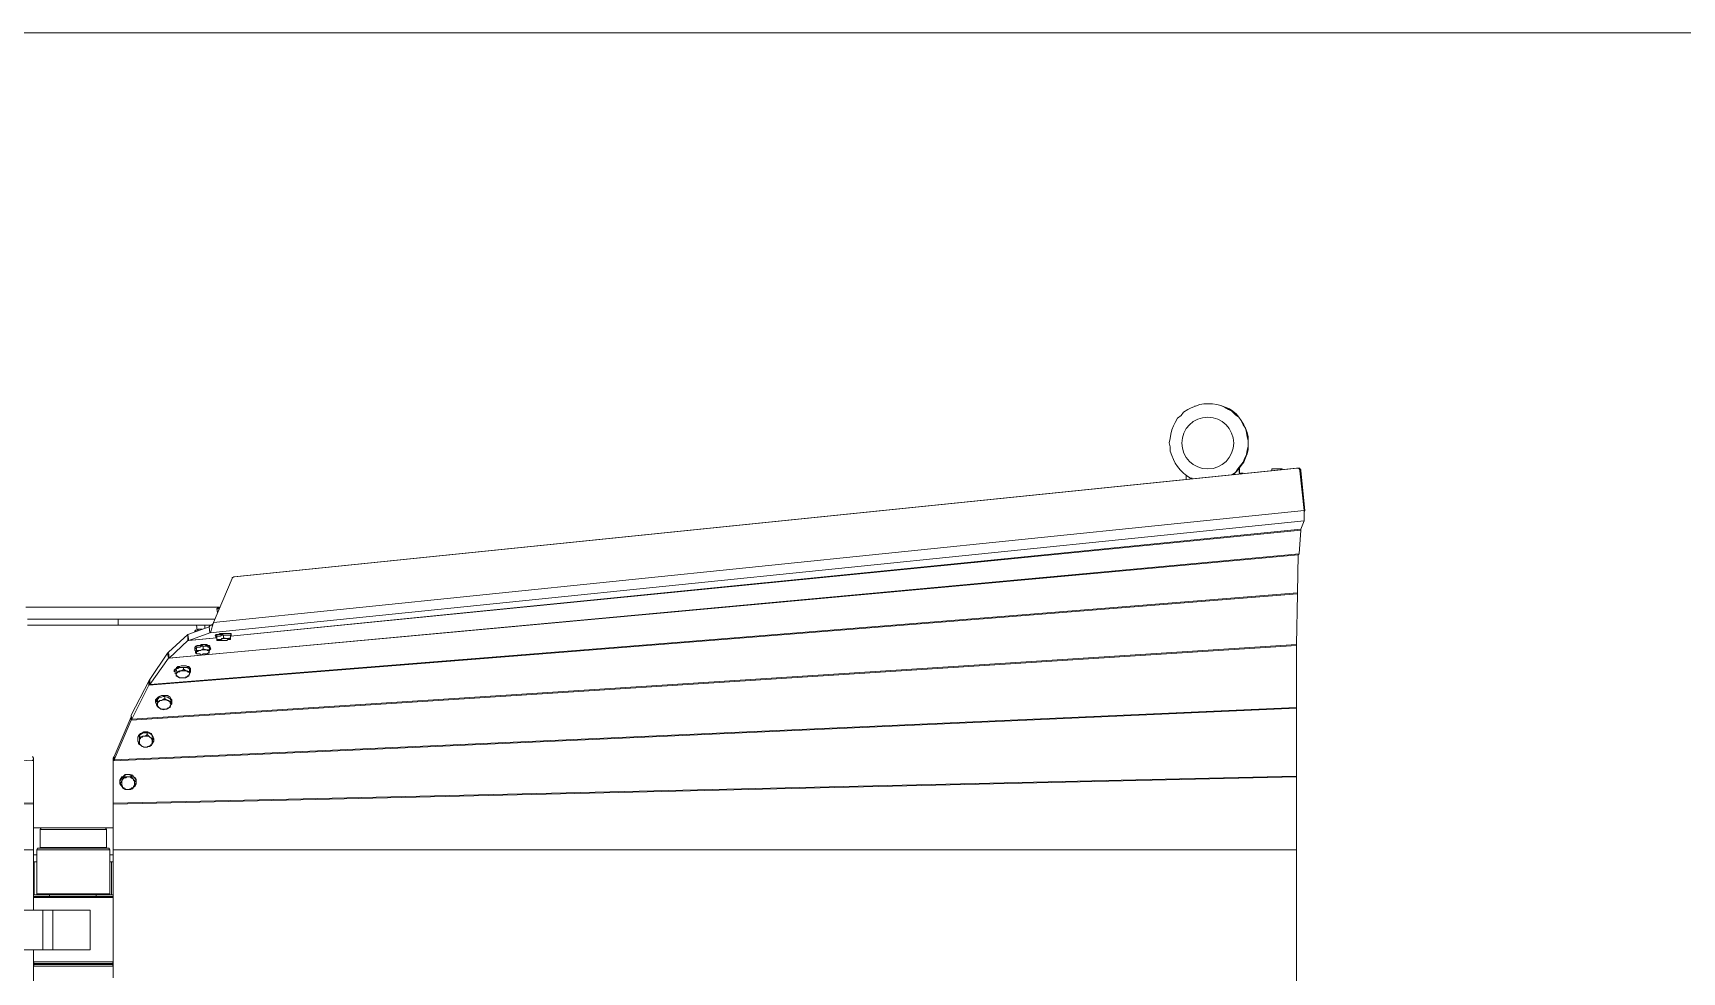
# Model space of a CAD drawing. Header units: millimetres. Extents: x 3 to 592, y 5 to 207.
# Drawn here: x 91.4 to 159.9, y 165.8 to 204.8 of the extents above; entities that cross this region are included whole.
import ezdxf

# ---------------------------------------------------------------- set-up
doc = ezdxf.new("R2010")
doc.units = ezdxf.units.MM

msp = doc.modelspace()

# ---------------------------------------------------------------- linework, layer by layer
at = {"color": 9, "lineweight": 0, "true_color": 0xc0c0c0}
msp.add_lwpolyline([(291.994167, 204.822778), (4.974167, 204.822778)], dxfattribs=at)
at = {"color": 7, "lineweight": 0}
for points in [[(139.523611, 186.301944), (139.453056, 186.301944), (139.311944, 186.407778), (139.170833, 186.513611), (139.029722, 186.654722), (138.923889, 186.795833), (138.818056, 186.936944), (138.7475, 187.078056), (138.676944, 187.254444), (138.606389, 187.430833), (138.606389, 187.607222), (138.571111, 187.783611), (138.606389, 187.96), (138.641667, 188.136389), (138.676944, 188.312778), (138.7475, 188.489167), (138.818056, 188.630278), (138.923889, 188.806667), (139.065, 188.9125), (139.170833, 189.053611), (139.347222, 189.159444), (139.488333, 189.23), (139.664722, 189.300556), (139.841111, 189.371111), (140.0175, 189.406389), (140.193889, 189.406389), (140.370278, 189.406389), (140.546667, 189.371111), (140.723056, 189.335833), (140.864167, 189.265278), (141.040556, 189.159444), (141.181667, 189.088889), (141.322778, 188.947778), (141.463889, 188.841944), (141.569722, 188.700833), (141.640278, 188.524444), (141.746111, 188.383333), (141.781389, 188.206944), (141.816667, 188.030556), (141.851944, 187.854167)], [(139.664722, 189.300556), (139.629444, 189.300556)], [(141.851944, 187.854167), (141.851944, 188.030556), (141.816667, 188.206944), (141.746111, 188.383333), (141.675556, 188.524444), (141.569722, 188.700833), (141.463889, 188.841944), (141.358056, 188.983056), (141.216944, 189.088889), (141.075833, 189.194722), (140.899444, 189.265278), (140.723056, 189.335833), (140.546667, 189.371111), (140.370278, 189.406389), (140.193889, 189.406389), (140.0175, 189.406389), (139.841111, 189.371111), (139.664722, 189.300556)], [(141.851944, 187.854167), (141.851944, 187.6425), (141.816667, 187.466111), (141.781389, 187.289722), (141.710833, 187.148611), (141.640278, 186.972222), (141.534444, 186.831111), (141.428611, 186.69), (141.322778, 186.548889), (141.181667, 186.443056)], [(141.216944, 186.443056), (141.322778, 186.548889), (141.463889, 186.69), (141.569722, 186.831111), (141.675556, 186.972222), (141.746111, 187.148611), (141.816667, 187.325), (141.851944, 187.501389), (141.851944, 187.677778), (141.851944, 187.854167)], [(143.862778, 186.725278), (99.695, 182.209722)], [(143.898056, 186.725278), (99.730278, 182.209722)], [(139.276667, 186.443056), (139.276667, 186.266667)], [(141.534444, 186.478333), (141.499167, 186.513611), (141.499167, 186.548889), (141.499167, 186.584167), (141.499167, 186.654722), (141.499167, 186.69), (141.463889, 186.725278)], [(141.463889, 186.69), (141.499167, 186.478333)], [(141.640278, 186.513611), (141.534444, 186.513611)], [(141.640278, 186.513611), (141.534444, 186.513611)], [(141.640278, 186.513611), (141.605, 186.513611)], [(143.263056, 186.69), (142.839722, 186.69)], [(142.839722, 186.69), (142.839722, 186.654722), (142.839722, 186.619444)], [(143.263056, 186.69), (143.263056, 186.654722)], [(144.003889, 186.619444), (144.003889, 186.654722), (143.968611, 186.69), (143.933333, 186.725278), (143.898056, 186.725278), (143.862778, 186.725278)], [(143.862778, 186.725278), (143.898056, 186.725278)], [(143.898056, 186.725278), (143.933333, 186.725278), (143.968611, 186.725278), (144.003889, 186.725278), (144.003889, 186.69), (144.039167, 186.654722), (144.039167, 186.619444)], [(144.039167, 186.619444), (144.003889, 186.619444)], [(144.180278, 184.961389), (144.003889, 186.619444)], [(144.215556, 184.961389), (144.039167, 186.619444)], [(98.707222, 179.881389), (144.180278, 184.538056)], [(144.180278, 184.961389), (98.848333, 180.304722)], [(144.039167, 184.185278), (144.180278, 184.538056)], [(144.215556, 184.961389), (144.180278, 184.961389)], [(144.180278, 184.538056), (144.180278, 184.573333), (144.180278, 184.679167), (144.180278, 184.785), (144.180278, 184.961389)], [(144.180278, 184.890833), (144.215556, 184.961389)], [(144.180278, 184.573333), (144.180278, 184.643889), (144.180278, 184.749722), (144.180278, 184.820278), (144.180278, 184.890833)], [(144.039167, 184.185278), (99.553889, 179.740278)], [(99.553889, 179.740278), (144.039167, 184.15)], [(143.968611, 183.162222), (144.039167, 184.15)], [(144.039167, 184.15), (144.039167, 184.185278)], [(96.978611, 178.823056), (143.933333, 183.126944)], [(143.968611, 183.162222), (97.013889, 178.823056)], [(143.898056, 181.539444), (143.933333, 183.126944)], [(143.933333, 183.126944), (143.968611, 183.162222)], [(98.848333, 180.304722), (99.624444, 182.139167)], [(99.695, 182.209722), (99.659722, 182.174444), (99.624444, 182.174444), (99.624444, 182.139167)], [(99.730278, 182.209722), (99.695, 182.209722)], [(99.695, 182.209722), (99.730278, 182.209722)], [(99.095278, 180.939722), (98.989444, 180.939722), (98.213333, 180.939722), (97.507778, 180.939722), (96.872778, 180.939722), (96.273056, 180.939722), (95.743889, 180.939722), (95.391111, 180.939722), (95.073611, 180.939722), (94.791389, 180.939722), (94.544444, 180.939722), (94.2975, 180.939722), (94.085833, 180.939722), (93.838889, 180.939722), (93.556667, 180.939722), (93.239167, 180.939722), (92.921667, 180.939722), (92.533611, 180.939722), (92.216111, 180.939722), (91.863333, 180.939722), (91.475278, 180.939722), (91.051944, 180.939722)], [(96.167222, 177.694167), (143.898056, 181.504167)], [(143.898056, 181.539444), (96.2025, 177.729444)], [(99.095278, 180.904444), (99.095278, 180.939722)], [(143.862778, 179.3875), (143.898056, 181.504167)], [(143.898056, 181.504167), (143.898056, 181.539444)], [(91.1225, 180.445833), (94.897222, 180.445833)], [(94.897222, 180.445833), (98.918889, 180.445833)], [(94.897222, 180.445833), (94.897222, 180.198889)], [(98.848333, 180.269444), (98.813056, 180.234167), (98.777778, 180.198889), (98.707222, 180.163611), (98.671944, 180.128333)], [(98.848333, 180.304722), (98.813056, 180.163611), (98.777778, 180.0225), (98.7425, 179.916667), (98.707222, 179.881389)], [(99.024722, 180.904444), (98.989444, 180.869167)], [(98.989444, 180.869167), (99.024722, 180.728056)], [(99.095278, 180.869167), (99.024722, 180.869167), (98.989444, 180.869167)], [(99.024722, 180.904444), (99.06, 180.904444), (99.095278, 180.904444)], [(91.1225, 180.198889), (94.897222, 180.198889)], [(94.897222, 180.198889), (98.777778, 180.198889)], [(97.79, 179.810833), (96.978611, 179.07)], [(97.013889, 178.823056), (97.79, 179.563889)], [(98.671944, 180.128333), (97.79, 179.810833)], [(97.825278, 179.563889), (97.79, 179.810833)], [(97.79, 179.810833), (97.79, 179.563889)], [(97.79, 179.563889), (98.989444, 179.669722)], [(97.825278, 179.563889), (97.79, 179.563889)], [(97.825278, 179.563889), (98.707222, 179.881389)], [(98.989444, 179.669722), (97.825278, 179.563889)], [(98.389722, 180.0225), (98.319167, 180.0225), (98.248611, 180.0225), (98.178056, 179.987222), (98.1075, 179.987222), (98.072222, 179.951944), (98.072222, 179.916667)], [(98.1075, 179.951944), (98.072222, 179.951944)], [(98.1075, 179.951944), (98.1075, 179.987222), (98.178056, 179.987222), (98.213333, 180.0225), (98.283889, 180.0225), (98.354444, 180.0225), (98.389722, 180.0225)], [(98.142778, 180.198889), (98.178056, 179.987222)], [(98.495556, 180.057778), (98.495556, 180.198889)], [(98.671944, 180.128333), (98.707222, 179.881389)], [(99.589167, 179.810833), (99.589167, 179.846111), (99.553889, 179.846111), (99.518611, 179.846111), (99.448056, 179.846111), (99.3775, 179.846111), (99.306944, 179.846111), (99.201111, 179.810833), (99.130556, 179.810833), (99.06, 179.810833), (98.989444, 179.775556), (98.954167, 179.775556), (98.918889, 179.775556)], [(98.918889, 179.775556), (98.954167, 179.705)], [(98.954167, 179.775556), (98.918889, 179.775556)], [(99.553889, 179.846111), (99.483333, 179.846111), (99.448056, 179.846111), (99.3775, 179.846111), (99.271667, 179.846111), (99.201111, 179.846111), (99.130556, 179.846111), (99.06, 179.810833), (99.024722, 179.810833), (98.989444, 179.810833), (98.954167, 179.810833), (98.954167, 179.775556)], [(99.553889, 179.740278), (99.589167, 179.740278), (99.589167, 179.775556), (99.553889, 179.775556), (99.518611, 179.775556), (99.448056, 179.775556), (99.3775, 179.775556), (99.306944, 179.775556), (99.201111, 179.775556), (99.130556, 179.740278), (99.06, 179.740278), (98.989444, 179.740278), (98.954167, 179.705)], [(98.954167, 179.705), (98.954167, 179.669722), (98.989444, 179.669722)], [(98.989444, 179.705), (98.989444, 179.599167)], [(98.989444, 179.669722), (98.989444, 179.563889)], [(99.130556, 179.599167), (99.095278, 179.599167), (99.06, 179.599167), (99.024722, 179.599167), (99.024722, 179.563889), (98.989444, 179.563889)], [(99.130556, 179.599167), (99.095278, 179.599167), (98.989444, 179.599167)], [(98.989444, 179.599167), (98.989444, 179.563889)], [(98.989444, 179.563889), (99.024722, 179.563889)], [(99.130556, 179.563889), (99.095278, 179.563889), (99.06, 179.563889), (99.024722, 179.563889), (98.989444, 179.563889)], [(99.271667, 179.669722), (99.271667, 179.634444), (99.130556, 179.599167)], [(99.130556, 179.599167), (99.165833, 179.599167), (99.201111, 179.634444), (99.236389, 179.634444), (99.271667, 179.634444), (99.306944, 179.634444), (99.342222, 179.634444), (99.3775, 179.634444), (99.412778, 179.634444)], [(99.412778, 179.563889), (99.3775, 179.563889), (99.342222, 179.563889), (99.306944, 179.563889), (99.271667, 179.563889), (99.236389, 179.563889), (99.201111, 179.563889), (99.165833, 179.563889), (99.130556, 179.563889)], [(99.271667, 179.775556), (99.271667, 179.669722)], [(99.412778, 179.634444), (99.271667, 179.669722)], [(99.553889, 179.669722), (99.412778, 179.634444)], [(99.412778, 179.634444), (99.448056, 179.634444), (99.483333, 179.634444), (99.518611, 179.634444), (99.553889, 179.634444)], [(99.553889, 179.634444), (99.553889, 179.599167), (99.518611, 179.599167), (99.483333, 179.599167), (99.448056, 179.599167), (99.412778, 179.563889)], [(99.589167, 179.810833), (99.553889, 179.846111)], [(99.553889, 179.775556), (99.553889, 179.669722)], [(99.553889, 179.634444), (99.553889, 179.669722)], [(99.589167, 179.775556), (99.589167, 179.810833)], [(95.426389, 176.247778), (143.862778, 179.352222)], [(143.862778, 179.3875), (95.461667, 176.283056)], [(96.943333, 179.034722), (96.2025, 177.941111)], [(96.978611, 179.07), (96.943333, 179.034722)], [(96.943333, 179.034722), (96.978611, 178.823056)], [(97.013889, 178.823056), (96.978611, 179.07)], [(98.707222, 179.281667), (98.707222, 179.316944), (98.671944, 179.316944), (98.636667, 179.352222), (98.566111, 179.352222), (98.495556, 179.3875), (98.425, 179.3875), (98.354444, 179.352222), (98.248611, 179.352222), (98.178056, 179.352222), (98.142778, 179.316944), (98.072222, 179.281667), (98.072222, 179.246389)], [(98.707222, 179.175833), (98.7425, 179.211111), (98.707222, 179.246389), (98.707222, 179.281667), (98.636667, 179.281667), (98.601389, 179.316944), (98.495556, 179.316944), (98.425, 179.316944), (98.354444, 179.316944), (98.283889, 179.281667), (98.178056, 179.281667), (98.142778, 179.246389), (98.1075, 179.211111), (98.072222, 179.211111), (98.072222, 179.175833)], [(98.1075, 179.281667), (98.072222, 179.281667)], [(98.072222, 179.246389), (98.072222, 179.175833)], [(98.072222, 179.175833), (98.072222, 179.140556), (98.1075, 179.140556)], [(98.671944, 179.352222), (98.636667, 179.352222), (98.566111, 179.3875), (98.495556, 179.3875), (98.425, 179.3875), (98.354444, 179.3875), (98.283889, 179.352222), (98.213333, 179.352222), (98.142778, 179.316944), (98.1075, 179.316944), (98.1075, 179.281667)], [(98.1075, 179.140556), (98.1075, 179.034722)], [(98.142778, 179.07), (98.1075, 179.034722)], [(98.1075, 179.034722), (98.178056, 178.999444)], [(98.142778, 179.246389), (98.142778, 179.140556)], [(98.283889, 179.140556), (98.248611, 179.140556), (98.213333, 179.140556), (98.213333, 179.105278), (98.178056, 179.105278), (98.142778, 179.105278), (98.142778, 179.07)], [(98.283889, 179.140556), (98.248611, 179.140556), (98.142778, 179.140556)], [(98.142778, 179.140556), (98.142778, 179.07)], [(98.248611, 178.999444), (98.213333, 178.999444), (98.178056, 178.999444), (98.142778, 178.999444), (98.142778, 179.034722), (98.142778, 179.07)], [(98.530833, 178.999444), (98.495556, 178.999444), (98.460278, 178.999444), (98.425, 178.999444), (98.389722, 178.964167), (98.354444, 178.964167), (98.319167, 178.964167), (98.283889, 178.999444), (98.248611, 178.999444)], [(98.425, 179.211111), (98.389722, 179.175833), (98.283889, 179.140556)], [(98.283889, 179.140556), (98.319167, 179.140556), (98.354444, 179.175833), (98.389722, 179.175833), (98.425, 179.175833), (98.460278, 179.175833), (98.495556, 179.175833), (98.530833, 179.175833), (98.566111, 179.175833)], [(98.425, 179.316944), (98.425, 179.211111)], [(98.566111, 179.175833), (98.425, 179.211111)], [(98.671944, 179.07), (98.636667, 179.034722), (98.601389, 179.034722), (98.601389, 178.999444), (98.566111, 178.999444), (98.530833, 178.999444)], [(98.707222, 179.175833), (98.566111, 179.175833)], [(98.566111, 179.175833), (98.601389, 179.140556), (98.636667, 179.140556), (98.671944, 179.105278), (98.671944, 179.07)], [(98.636667, 179.034722), (98.671944, 179.034722)], [(98.707222, 179.316944), (98.671944, 179.352222)], [(98.671944, 179.246389), (98.707222, 179.175833)], [(98.671944, 179.07), (98.671944, 179.105278), (98.707222, 179.175833)], [(98.671944, 179.034722), (98.671944, 179.07)], [(98.7425, 179.211111), (98.707222, 179.281667)], [(143.862778, 179.352222), (143.862778, 179.3875)], [(143.862778, 176.776944), (143.862778, 179.352222)], [(96.2025, 177.729444), (96.978611, 178.823056)], [(97.013889, 178.823056), (96.978611, 178.823056)], [(97.895833, 178.329167), (97.895833, 178.399722), (97.860556, 178.435), (97.825278, 178.470278), (97.754722, 178.470278), (97.684167, 178.505556), (97.578333, 178.505556), (97.507778, 178.505556), (97.437222, 178.470278), (97.366667, 178.435), (97.296111, 178.399722), (97.260833, 178.364444), (97.225556, 178.329167), (97.225556, 178.293889)], [(97.225556, 178.293889), (97.225556, 178.258611)], [(97.860556, 178.188056), (97.895833, 178.258611), (97.895833, 178.293889), (97.895833, 178.329167), (97.860556, 178.364444), (97.825278, 178.399722), (97.754722, 178.435), (97.684167, 178.435), (97.578333, 178.435), (97.507778, 178.435), (97.437222, 178.435), (97.366667, 178.399722), (97.296111, 178.364444), (97.260833, 178.329167), (97.260833, 178.258611), (97.260833, 178.223333)], [(97.260833, 178.223333), (97.260833, 178.188056), (97.296111, 178.152778)], [(97.331389, 178.435), (97.296111, 178.435)], [(97.296111, 178.364444), (97.331389, 178.258611)], [(97.4725, 178.293889), (97.437222, 178.258611), (97.401944, 178.258611), (97.366667, 178.258611), (97.366667, 178.223333), (97.331389, 178.223333), (97.331389, 178.188056), (97.296111, 178.188056), (97.296111, 178.152778)], [(97.331389, 178.258611), (97.296111, 178.152778)], [(97.296111, 178.188056), (97.296111, 178.082222)], [(97.79, 178.470278), (97.719444, 178.505556), (97.648889, 178.505556), (97.578333, 178.505556), (97.507778, 178.505556), (97.437222, 178.470278), (97.366667, 178.470278), (97.331389, 178.435)], [(97.4725, 178.293889), (97.437222, 178.293889), (97.331389, 178.258611)], [(97.613611, 178.364444), (97.578333, 178.329167), (97.4725, 178.293889)], [(97.4725, 178.293889), (97.507778, 178.293889), (97.543056, 178.293889), (97.578333, 178.293889), (97.613611, 178.293889), (97.648889, 178.293889), (97.684167, 178.293889), (97.719444, 178.293889), (97.754722, 178.293889)], [(97.613611, 178.435), (97.613611, 178.364444)], [(97.754722, 178.293889), (97.719444, 178.293889), (97.613611, 178.364444)], [(97.860556, 178.258611), (97.754722, 178.293889)], [(97.754722, 178.293889), (97.754722, 178.258611), (97.79, 178.258611), (97.825278, 178.258611), (97.825278, 178.223333), (97.860556, 178.223333), (97.860556, 178.188056), (97.860556, 178.152778)], [(97.825278, 178.435), (97.79, 178.470278)], [(97.860556, 178.364444), (97.860556, 178.258611)], [(97.860556, 178.152778), (97.860556, 178.258611)], [(97.895833, 178.293889), (97.895833, 178.329167)], [(96.167222, 177.870556), (95.426389, 176.459444)], [(95.461667, 176.283056), (96.167222, 177.694167)], [(96.2025, 177.941111), (96.167222, 177.870556)], [(96.167222, 177.870556), (96.167222, 177.694167)], [(96.2025, 177.729444), (96.167222, 177.694167)], [(96.2025, 177.729444), (96.2025, 177.941111)], [(97.437222, 178.011667), (97.401944, 178.046944), (97.366667, 178.046944), (97.331389, 178.082222), (97.331389, 178.1175), (97.296111, 178.1175), (97.296111, 178.152778)], [(97.296111, 178.152778), (97.296111, 178.082222)], [(97.296111, 178.082222), (97.437222, 178.011667)], [(97.684167, 178.011667), (97.648889, 178.011667), (97.613611, 178.011667), (97.578333, 178.011667), (97.543056, 178.011667), (97.507778, 178.011667), (97.4725, 178.011667), (97.437222, 178.011667)], [(97.437222, 178.011667), (97.543056, 178.011667)], [(97.543056, 178.011667), (97.648889, 178.011667), (97.684167, 178.011667)], [(97.860556, 178.152778), (97.825278, 178.1175), (97.825278, 178.082222), (97.79, 178.082222), (97.754722, 178.046944), (97.719444, 178.046944), (97.684167, 178.011667)], [(97.684167, 178.011667), (97.825278, 178.082222)], [(97.825278, 178.082222), (97.860556, 178.152778)], [(97.119722, 177.059167), (97.119722, 177.094444), (97.084444, 177.129722), (97.049167, 177.200278), (97.013889, 177.235556), (96.943333, 177.270833), (96.8375, 177.270833), (96.766944, 177.270833), (96.696389, 177.270833), (96.590556, 177.235556), (96.555278, 177.200278), (96.484722, 177.129722), (96.449444, 177.094444), (96.449444, 177.023889)], [(97.084444, 176.882778), (97.119722, 176.918056), (97.119722, 176.988611), (97.119722, 177.023889), (97.084444, 177.094444), (97.049167, 177.129722), (97.013889, 177.165), (96.943333, 177.200278), (96.8375, 177.235556), (96.766944, 177.235556), (96.696389, 177.200278), (96.590556, 177.200278), (96.555278, 177.129722), (96.484722, 177.094444), (96.484722, 177.023889), (96.449444, 176.988611), (96.484722, 176.918056)], [(96.449444, 177.023889), (96.449444, 176.988611)], [(96.484722, 176.918056), (96.484722, 176.882778)], [(96.484722, 176.882778), (96.52, 176.812222)], [(96.52, 177.129722), (96.52, 177.023889)], [(96.696389, 177.059167), (96.661111, 177.059167), (96.625833, 177.059167), (96.590556, 177.023889), (96.555278, 176.988611), (96.52, 176.953333), (96.52, 176.918056)], [(96.696389, 177.059167), (96.661111, 177.059167), (96.52, 177.023889)], [(96.52, 177.023889), (96.52, 176.918056)], [(96.625833, 176.741667), (96.590556, 176.741667), (96.590556, 176.776944), (96.555278, 176.776944), (96.555278, 176.812222), (96.52, 176.8475), (96.52, 176.882778), (96.52, 176.918056)], [(96.52, 176.918056), (96.52, 176.812222)], [(96.8375, 177.129722), (96.802222, 177.129722), (96.696389, 177.059167)], [(96.696389, 177.059167), (96.731667, 177.094444), (96.766944, 177.094444), (96.802222, 177.094444), (96.8375, 177.094444), (96.872778, 177.094444), (96.908056, 177.094444), (96.943333, 177.059167)], [(96.802222, 177.270833), (96.766944, 177.270833)], [(96.8375, 177.200278), (96.8375, 177.129722)], [(96.943333, 177.059167), (96.8375, 177.129722)], [(97.084444, 176.882778), (97.049167, 176.8475), (97.049167, 176.812222), (97.013889, 176.776944), (96.978611, 176.741667), (96.943333, 176.741667), (96.908056, 176.706389)], [(97.084444, 177.023889), (96.943333, 177.059167)], [(96.943333, 177.059167), (96.978611, 177.059167), (97.013889, 177.023889), (97.049167, 176.988611), (97.049167, 176.953333), (97.084444, 176.918056), (97.084444, 176.882778)], [(97.049167, 176.776944), (97.084444, 176.882778)], [(97.084444, 177.094444), (97.084444, 177.023889)], [(97.084444, 176.882778), (97.084444, 177.023889)], [(97.119722, 176.988611), (97.119722, 177.059167)], [(42.192222, 176.741667), (91.369444, 174.554444)], [(94.685556, 174.554444), (143.862778, 176.741667)], [(143.862778, 176.776944), (94.720833, 174.589722)], [(95.426389, 176.388889), (94.720833, 174.730833)], [(94.720833, 174.589722), (95.426389, 176.247778)], [(95.461667, 176.283056), (95.426389, 176.459444)], [(95.426389, 176.459444), (95.426389, 176.388889)], [(95.426389, 176.388889), (95.426389, 176.247778)], [(95.461667, 176.283056), (95.426389, 176.247778)], [(96.52, 176.812222), (96.625833, 176.741667)], [(96.908056, 176.706389), (96.872778, 176.706389), (96.8375, 176.706389), (96.802222, 176.706389), (96.766944, 176.706389), (96.731667, 176.706389), (96.696389, 176.706389), (96.661111, 176.706389), (96.625833, 176.741667)], [(96.625833, 176.741667), (96.766944, 176.671111)], [(96.766944, 176.671111), (96.872778, 176.706389), (96.908056, 176.706389)], [(96.908056, 176.706389), (97.013889, 176.776944), (97.049167, 176.776944)], [(143.862778, 176.741667), (143.862778, 176.776944)], [(143.862778, 173.919444), (143.862778, 176.741667)], [(96.378889, 175.471667), (96.343611, 175.542222), (96.308333, 175.612778), (96.273056, 175.683333), (96.2025, 175.718611), (96.131944, 175.753889), (96.026111, 175.753889), (95.955556, 175.753889), (95.885, 175.718611), (95.814444, 175.683333), (95.743889, 175.612778), (95.708611, 175.542222), (95.708611, 175.471667)], [(96.308333, 175.26), (96.343611, 175.330556), (96.378889, 175.365833), (96.378889, 175.436389), (96.343611, 175.506944), (96.308333, 175.5775), (96.273056, 175.648056), (96.2025, 175.683333), (96.131944, 175.718611), (96.026111, 175.718611), (95.955556, 175.718611), (95.885, 175.683333), (95.814444, 175.648056), (95.743889, 175.5775), (95.708611, 175.506944), (95.708611, 175.436389), (95.708611, 175.365833), (95.743889, 175.295278)], [(95.708611, 175.471667), (95.708611, 175.436389)], [(95.779167, 175.612778), (95.779167, 175.542222)], [(95.955556, 175.5775), (95.920278, 175.5775), (95.885, 175.542222), (95.849722, 175.542222), (95.814444, 175.506944), (95.814444, 175.471667), (95.779167, 175.471667), (95.779167, 175.436389), (95.779167, 175.401111)], [(95.955556, 175.5775), (95.920278, 175.5775), (95.779167, 175.542222)], [(95.779167, 175.542222), (95.779167, 175.401111)], [(96.096667, 175.648056), (96.061389, 175.612778), (95.955556, 175.5775)], [(95.955556, 175.5775), (95.990833, 175.5775), (96.026111, 175.5775), (96.061389, 175.5775), (96.096667, 175.5775), (96.131944, 175.5775), (96.167222, 175.5775), (96.2025, 175.542222)], [(96.096667, 175.683333), (96.096667, 175.648056)], [(96.2025, 175.542222), (96.096667, 175.648056)], [(96.343611, 175.471667), (96.2025, 175.542222)], [(96.2025, 175.542222), (96.237778, 175.506944), (96.273056, 175.506944), (96.273056, 175.471667), (96.308333, 175.436389), (96.308333, 175.401111), (96.308333, 175.365833), (96.308333, 175.330556)], [(96.308333, 175.330556), (96.343611, 175.471667)], [(96.343611, 175.542222), (96.343611, 175.471667)], [(96.378889, 175.436389), (96.378889, 175.471667)], [(95.779167, 175.401111), (95.743889, 175.26)], [(95.743889, 175.330556), (95.743889, 175.26)], [(95.743889, 175.26), (95.849722, 175.189444)], [(95.849722, 175.189444), (95.814444, 175.224722), (95.779167, 175.26), (95.779167, 175.295278), (95.779167, 175.330556), (95.779167, 175.365833), (95.779167, 175.401111)], [(96.131944, 175.154167), (96.096667, 175.118889), (96.061389, 175.118889), (96.026111, 175.118889), (95.990833, 175.118889), (95.955556, 175.118889), (95.920278, 175.154167), (95.885, 175.154167), (95.849722, 175.189444)], [(95.849722, 175.189444), (95.885, 175.154167), (95.990833, 175.118889)], [(95.990833, 175.118889), (96.096667, 175.118889), (96.131944, 175.154167)], [(96.308333, 175.330556), (96.308333, 175.295278), (96.308333, 175.26), (96.273056, 175.224722), (96.237778, 175.224722), (96.237778, 175.189444), (96.2025, 175.154167), (96.167222, 175.154167), (96.131944, 175.154167)], [(96.131944, 175.154167), (96.237778, 175.189444), (96.273056, 175.189444)], [(96.273056, 175.189444), (96.308333, 175.330556)], [(91.369444, 174.660278), (91.334167, 174.730833)], [(91.369444, 174.554444), (91.334167, 174.589722)], [(91.369444, 174.660278), (91.369444, 174.554444)], [(91.369444, 174.660278), (91.369444, 174.554444)], [(91.369444, 174.554444), (91.369444, 174.660278)], [(91.369444, 172.861111), (91.369444, 174.660278)], [(91.369444, 172.790556), (91.369444, 174.554444)], [(94.720833, 174.730833), (94.685556, 174.660278)], [(94.685556, 174.660278), (94.685556, 174.554444)], [(94.685556, 174.660278), (94.685556, 174.625)], [(94.685556, 172.861111), (94.685556, 174.660278)], [(94.720833, 174.589722), (94.685556, 174.554444)], [(94.685556, 174.554444), (94.685556, 174.589722)], [(94.685556, 174.589722), (94.685556, 174.554444)], [(94.685556, 174.554444), (94.685556, 174.589722)], [(94.685556, 172.790556), (94.685556, 174.554444)], [(94.720833, 174.589722), (94.720833, 174.730833)], [(91.369444, 172.790556), (42.192222, 173.919444)], [(42.192222, 173.884167), (91.369444, 172.755278)], [(143.862778, 173.919444), (94.685556, 172.790556)], [(94.685556, 172.755278), (143.862778, 173.884167)], [(95.638056, 173.707778), (95.638056, 173.778333), (95.602778, 173.848889), (95.532222, 173.884167), (95.496944, 173.954722), (95.391111, 173.99), (95.320556, 173.99), (95.25, 173.99), (95.179444, 173.99), (95.108889, 173.919444), (95.038333, 173.884167), (95.003056, 173.813611), (94.967778, 173.743056), (94.967778, 173.6725)], [(95.496944, 173.425556), (95.532222, 173.460833), (95.602778, 173.496111), (95.638056, 173.601944), (95.638056, 173.6725), (95.638056, 173.743056), (95.602778, 173.813611), (95.532222, 173.884167), (95.496944, 173.919444), (95.391111, 173.954722), (95.320556, 173.99), (95.25, 173.99), (95.179444, 173.954722), (95.108889, 173.919444), (95.038333, 173.848889), (95.003056, 173.778333), (94.967778, 173.707778), (94.967778, 173.637222), (95.003056, 173.566667), (95.038333, 173.496111)], [(95.038333, 173.743056), (95.038333, 173.707778), (94.967778, 173.601944)], [(94.967778, 173.637222), (94.967778, 173.601944)], [(94.967778, 173.601944), (95.073611, 173.460833)], [(95.285278, 173.884167), (95.25, 173.884167), (95.214722, 173.848889), (95.179444, 173.848889), (95.144167, 173.848889), (95.108889, 173.813611), (95.073611, 173.778333), (95.073611, 173.743056), (95.038333, 173.743056)], [(95.108889, 173.884167), (95.038333, 173.743056)], [(95.073611, 173.460833), (95.073611, 173.496111), (95.038333, 173.531389), (95.038333, 173.566667), (95.038333, 173.601944), (95.038333, 173.637222), (95.038333, 173.6725), (95.038333, 173.707778), (95.038333, 173.743056)], [(95.038333, 173.496111), (95.073611, 173.425556), (95.144167, 173.390278)], [(95.320556, 173.355), (95.285278, 173.355), (95.25, 173.355), (95.214722, 173.355), (95.179444, 173.390278), (95.144167, 173.390278), (95.144167, 173.425556), (95.108889, 173.425556), (95.073611, 173.460833)], [(95.073611, 173.460833), (95.179444, 173.355)], [(95.108889, 173.919444), (95.108889, 173.884167)], [(95.285278, 173.884167), (95.25, 173.884167), (95.108889, 173.884167)], [(95.426389, 173.919444), (95.391111, 173.884167), (95.285278, 173.884167)], [(95.285278, 173.884167), (95.320556, 173.884167), (95.355833, 173.884167), (95.391111, 173.884167), (95.426389, 173.848889), (95.461667, 173.848889), (95.461667, 173.813611), (95.496944, 173.813611), (95.532222, 173.778333)], [(95.5675, 173.531389), (95.532222, 173.496111), (95.532222, 173.460833), (95.496944, 173.425556), (95.461667, 173.425556), (95.426389, 173.390278), (95.391111, 173.390278), (95.355833, 173.355), (95.320556, 173.355)], [(95.320556, 173.355), (95.461667, 173.390278), (95.496944, 173.390278)], [(95.426389, 173.954722), (95.426389, 173.919444)], [(95.532222, 173.778333), (95.426389, 173.919444)], [(95.496944, 173.390278), (95.5675, 173.531389)], [(95.638056, 173.6725), (95.532222, 173.778333)], [(95.532222, 173.778333), (95.532222, 173.743056), (95.5675, 173.707778), (95.5675, 173.6725), (95.5675, 173.637222), (95.5675, 173.601944), (95.5675, 173.566667), (95.5675, 173.531389)], [(95.5675, 173.531389), (95.638056, 173.6725)], [(95.638056, 173.6725), (95.638056, 173.707778)], [(95.638056, 173.707778), (95.638056, 173.6725)], [(143.862778, 173.884167), (143.862778, 173.919444)], [(143.862778, 170.850278), (143.862778, 173.884167)], [(143.862778, 170.885556), (143.862778, 173.884167)], [(91.369444, 172.790556), (91.369444, 172.861111)], [(91.369444, 172.825833), (91.369444, 172.861111)], [(91.369444, 172.755278), (91.369444, 172.825833)], [(91.369444, 172.755278), (91.369444, 172.790556)], [(91.369444, 170.850278), (91.369444, 172.755278)], [(94.685556, 172.790556), (94.685556, 172.861111)], [(94.685556, 172.861111), (94.685556, 172.825833)], [(94.685556, 172.825833), (94.685556, 172.755278)], [(94.685556, 172.790556), (94.685556, 172.755278)], [(94.685556, 170.850278), (94.685556, 172.755278)], [(95.179444, 173.355), (95.285278, 173.355), (95.320556, 173.355)], [(95.25, 173.355), (95.320556, 173.355), (95.391111, 173.355), (95.426389, 173.355)], [(91.369444, 171.7675), (91.686944, 171.7675)], [(91.686944, 171.7675), (91.651667, 171.696944)], [(91.651667, 171.696944), (91.651667, 170.956111)], [(92.956944, 171.696944), (92.780556, 171.696944), (92.604167, 171.696944), (92.463056, 171.696944), (92.321944, 171.696944), (92.180833, 171.696944), (92.039722, 171.696944), (91.933889, 171.696944), (91.863333, 171.696944), (91.7575, 171.696944), (91.722222, 171.696944), (91.651667, 171.696944)], [(91.686944, 171.7675), (91.722222, 171.7675), (91.7575, 171.7675), (91.792778, 171.7675), (91.863333, 171.7675), (91.969167, 171.7675), (92.075, 171.7675), (92.180833, 171.7675), (92.321944, 171.7675), (92.463056, 171.7675), (92.639444, 171.7675), (92.780556, 171.7675), (92.956944, 171.7675)], [(92.956944, 171.7675), (93.098056, 171.7675), (93.274444, 171.7675), (93.415556, 171.7675), (93.591944, 171.7675), (93.733056, 171.7675), (93.874167, 171.7675), (93.98, 171.7675), (94.085833, 171.7675), (94.191667, 171.7675), (94.262222, 171.7675), (94.2975, 171.7675), (94.332778, 171.7675), (94.368056, 171.7675)], [(94.403333, 171.696944), (94.368056, 171.696944), (94.332778, 171.696944), (94.262222, 171.696944), (94.191667, 171.696944), (94.085833, 171.696944), (93.98, 171.696944), (93.874167, 171.696944), (93.733056, 171.696944), (93.591944, 171.696944), (93.415556, 171.696944), (93.274444, 171.696944), (93.098056, 171.696944), (92.956944, 171.696944)], [(94.403333, 171.696944), (94.368056, 171.7675)], [(94.368056, 171.7675), (94.685556, 171.7675)], [(94.403333, 170.956111), (94.403333, 171.696944)], [(91.369444, 170.850278), (42.192222, 170.850278)], [(42.192222, 170.850278), (91.369444, 170.850278)], [(91.369444, 170.850278), (91.369444, 168.345556)], [(91.545833, 170.920833), (91.510556, 170.850278)], [(91.510556, 170.850278), (91.510556, 169.015833)], [(92.321944, 170.850278), (92.180833, 170.850278), (92.039722, 170.850278), (91.898611, 170.850278), (91.792778, 170.850278), (91.686944, 170.850278), (91.616389, 170.850278), (91.581111, 170.850278), (91.510556, 170.850278)], [(91.545833, 170.920833), (91.581111, 170.920833), (91.616389, 170.920833), (91.651667, 170.920833), (91.7575, 170.920833), (91.828056, 170.920833), (91.933889, 170.920833), (92.075, 170.920833), (92.216111, 170.920833), (92.357222, 170.920833)], [(91.651667, 170.956111), (91.686944, 170.920833)], [(91.651667, 170.956111), (91.722222, 170.956111), (91.7575, 170.956111), (91.863333, 170.956111), (91.933889, 170.956111), (92.039722, 170.956111), (92.180833, 170.956111), (92.321944, 170.956111), (92.463056, 170.956111), (92.604167, 170.956111), (92.780556, 170.956111), (92.956944, 170.956111)], [(94.544444, 170.850278), (94.509167, 170.850278), (94.473889, 170.850278), (94.403333, 170.850278), (94.332778, 170.850278), (94.226944, 170.850278), (94.121111, 170.850278), (93.98, 170.850278), (93.838889, 170.850278), (93.6625, 170.850278), (93.521389, 170.850278), (93.345, 170.850278), (93.168611, 170.850278), (92.992222, 170.850278), (92.815833, 170.850278), (92.674722, 170.850278), (92.498333, 170.850278), (92.321944, 170.850278)], [(92.357222, 170.920833), (92.498333, 170.920833), (92.674722, 170.920833), (92.851111, 170.920833), (93.0275, 170.920833), (93.203889, 170.920833), (93.345, 170.920833), (93.521389, 170.920833), (93.6625, 170.920833), (93.838889, 170.920833), (93.98, 170.920833), (94.085833, 170.920833), (94.191667, 170.920833), (94.2975, 170.920833), (94.368056, 170.920833), (94.438611, 170.920833), (94.473889, 170.920833), (94.509167, 170.920833)], [(92.956944, 170.956111), (93.098056, 170.956111), (93.274444, 170.956111), (93.415556, 170.956111), (93.591944, 170.956111), (93.733056, 170.956111), (93.874167, 170.956111), (93.98, 170.956111), (94.085833, 170.956111), (94.191667, 170.956111), (94.262222, 170.956111), (94.332778, 170.956111), (94.368056, 170.956111), (94.403333, 170.956111)], [(94.368056, 170.920833), (94.403333, 170.956111)], [(94.544444, 170.850278), (94.509167, 170.920833)], [(94.544444, 169.015833), (94.544444, 170.850278)], [(143.862778, 170.850278), (94.685556, 170.850278)], [(94.685556, 170.850278), (143.862778, 170.850278)], [(94.685556, 170.850278), (94.685556, 165.523333)], [(143.862778, 170.885556), (143.862778, 170.850278)], [(143.862778, 144.356667), (143.862778, 170.850278)], [(91.369444, 170.638611), (91.510556, 170.638611)], [(91.404722, 170.356389), (91.369444, 170.356389)], [(91.404722, 168.980556), (91.404722, 170.356389)], [(91.404722, 170.356389), (91.510556, 170.356389)], [(94.544444, 170.638611), (94.685556, 170.638611)], [(94.544444, 170.356389), (94.615, 170.356389)], [(94.615, 168.980556), (94.615, 170.356389)], [(94.615, 170.356389), (94.685556, 170.356389)], [(91.404722, 168.980556), (91.369444, 168.980556)], [(91.404722, 168.91), (91.369444, 168.874722)], [(93.0275, 168.874722), (92.851111, 168.874722), (92.674722, 168.874722), (92.498333, 168.874722), (92.321944, 168.874722), (92.180833, 168.874722), (92.004444, 168.874722), (91.863333, 168.874722), (91.7575, 168.874722), (91.651667, 168.874722), (91.545833, 168.874722), (91.475278, 168.874722), (91.404722, 168.874722), (91.369444, 168.874722)], [(91.404722, 168.980556), (91.545833, 168.980556)], [(91.404722, 168.91), (91.44, 168.91), (91.475278, 168.91), (91.510556, 168.91), (91.581111, 168.91), (91.686944, 168.91), (91.792778, 168.91), (91.898611, 168.91), (92.039722, 168.91), (92.180833, 168.91), (92.321944, 168.91), (92.498333, 168.91), (92.674722, 168.91), (92.851111, 168.91), (93.0275, 168.91)], [(91.510556, 169.015833), (91.545833, 168.980556)], [(91.510556, 169.015833), (91.581111, 169.015833), (91.616389, 169.015833), (91.686944, 169.015833), (91.792778, 169.015833), (91.898611, 169.015833), (92.039722, 169.015833), (92.180833, 169.015833), (92.321944, 169.015833)], [(92.357222, 168.980556), (92.216111, 168.980556), (92.075, 168.980556), (91.933889, 168.980556), (91.828056, 168.980556), (91.7575, 168.980556), (91.651667, 168.980556), (91.616389, 168.980556), (91.581111, 168.980556), (91.545833, 168.980556)], [(92.039722, 168.980556), (92.039722, 168.91)], [(92.321944, 169.015833), (92.498333, 169.015833), (92.674722, 169.015833), (92.815833, 169.015833), (92.992222, 169.015833), (93.168611, 169.015833), (93.345, 169.015833), (93.521389, 169.015833), (93.6625, 169.015833), (93.838889, 169.015833), (93.98, 169.015833), (94.121111, 169.015833), (94.226944, 169.015833), (94.332778, 169.015833), (94.403333, 169.015833), (94.473889, 169.015833), (94.509167, 169.015833), (94.544444, 169.015833)], [(94.509167, 168.980556), (94.473889, 168.980556), (94.438611, 168.980556), (94.368056, 168.980556), (94.2975, 168.980556), (94.191667, 168.980556), (94.085833, 168.980556), (93.98, 168.980556), (93.838889, 168.980556), (93.6625, 168.980556), (93.521389, 168.980556), (93.345, 168.980556), (93.203889, 168.980556), (93.0275, 168.980556), (92.851111, 168.980556), (92.674722, 168.980556), (92.498333, 168.980556), (92.357222, 168.980556)], [(93.0275, 168.91), (93.203889, 168.91), (93.380278, 168.91), (93.556667, 168.91), (93.697778, 168.91), (93.874167, 168.91), (94.015278, 168.91), (94.156389, 168.91), (94.262222, 168.91), (94.368056, 168.91), (94.473889, 168.91), (94.544444, 168.91), (94.579722, 168.91), (94.615, 168.91), (94.650278, 168.91)], [(94.685556, 168.874722), (94.650278, 168.874722), (94.615, 168.874722), (94.579722, 168.874722), (94.509167, 168.874722), (94.403333, 168.874722), (94.2975, 168.874722), (94.156389, 168.874722), (94.015278, 168.874722), (93.874167, 168.874722), (93.733056, 168.874722), (93.556667, 168.874722), (93.380278, 168.874722), (93.203889, 168.874722), (93.0275, 168.874722)], [(93.98, 168.91), (93.98, 168.980556)], [(94.509167, 168.980556), (94.544444, 169.015833)], [(94.509167, 168.980556), (94.615, 168.980556)], [(94.685556, 168.980556), (94.615, 168.980556)], [(94.685556, 168.874722), (94.650278, 168.91)], [(90.416944, 168.345556), (91.7575, 168.345556)], [(91.7575, 168.345556), (91.7575, 166.6875)], [(91.7575, 168.345556), (91.792778, 168.345556), (91.863333, 168.345556), (91.898611, 168.345556), (91.969167, 168.345556), (92.004444, 168.345556), (92.075, 168.345556), (92.145556, 168.345556), (92.180833, 168.345556)], [(92.180833, 168.345556), (92.180833, 166.6875)], [(92.180833, 168.345556), (93.733056, 168.345556)], [(93.733056, 168.345556), (93.733056, 166.6875)], [(91.7575, 166.6875), (90.416944, 166.6875)], [(91.369444, 166.6875), (91.369444, 147.249444)], [(92.180833, 166.6875), (92.145556, 166.6875), (92.075, 166.6875), (92.004444, 166.6875), (91.969167, 166.6875), (91.898611, 166.6875), (91.863333, 166.6875), (91.792778, 166.6875), (91.7575, 166.6875)], [(93.733056, 166.6875), (92.180833, 166.6875)], [(91.369444, 166.193611), (91.404722, 166.123056)], [(91.369444, 166.193611), (91.404722, 166.193611), (91.475278, 166.193611), (91.545833, 166.193611), (91.651667, 166.193611), (91.7575, 166.193611), (91.863333, 166.193611), (92.004444, 166.193611), (92.180833, 166.193611), (92.321944, 166.193611), (92.498333, 166.193611), (92.674722, 166.193611), (92.851111, 166.193611), (93.0275, 166.193611)], [(91.404722, 166.087778), (91.369444, 166.017222)], [(93.0275, 166.017222), (92.851111, 166.017222), (92.674722, 166.017222), (92.498333, 166.017222), (92.321944, 166.017222), (92.180833, 166.017222), (92.004444, 166.017222), (91.863333, 166.017222), (91.7575, 166.017222), (91.651667, 166.017222), (91.545833, 166.017222), (91.475278, 166.017222), (91.404722, 166.017222), (91.369444, 166.017222)], [(93.0275, 166.123056), (92.851111, 166.123056), (92.674722, 166.123056), (92.498333, 166.123056), (92.321944, 166.123056), (92.180833, 166.123056), (92.039722, 166.123056), (91.898611, 166.123056), (91.792778, 166.123056), (91.686944, 166.123056), (91.581111, 166.123056), (91.510556, 166.123056), (91.475278, 166.123056), (91.44, 166.123056), (91.404722, 166.123056)], [(91.404722, 166.087778), (91.44, 166.087778), (91.475278, 166.087778), (91.510556, 166.087778), (91.581111, 166.087778), (91.686944, 166.087778), (91.792778, 166.087778), (91.898611, 166.087778), (92.039722, 166.087778), (92.180833, 166.087778), (92.321944, 166.087778), (92.498333, 166.087778), (92.674722, 166.087778), (92.851111, 166.087778), (93.0275, 166.087778)], [(92.039722, 166.123056), (92.039722, 166.087778)], [(93.0275, 166.193611), (93.203889, 166.193611), (93.380278, 166.193611), (93.556667, 166.193611), (93.733056, 166.193611), (93.874167, 166.193611), (94.015278, 166.193611), (94.156389, 166.193611), (94.2975, 166.193611), (94.403333, 166.193611), (94.509167, 166.193611), (94.579722, 166.193611), (94.615, 166.193611), (94.650278, 166.193611), (94.685556, 166.193611)], [(94.650278, 166.123056), (94.615, 166.123056), (94.579722, 166.123056), (94.544444, 166.123056), (94.473889, 166.123056), (94.368056, 166.123056), (94.262222, 166.123056), (94.156389, 166.123056), (94.015278, 166.123056), (93.874167, 166.123056), (93.697778, 166.123056), (93.556667, 166.123056), (93.380278, 166.123056), (93.203889, 166.123056), (93.0275, 166.123056)], [(93.0275, 166.087778), (93.203889, 166.087778), (93.380278, 166.087778), (93.556667, 166.087778), (93.697778, 166.087778), (93.874167, 166.087778), (94.015278, 166.087778), (94.156389, 166.087778), (94.262222, 166.087778), (94.368056, 166.087778), (94.473889, 166.087778), (94.544444, 166.087778), (94.579722, 166.087778), (94.615, 166.087778), (94.650278, 166.087778)], [(94.685556, 166.017222), (94.650278, 166.017222), (94.615, 166.017222), (94.579722, 166.017222), (94.509167, 166.017222), (94.403333, 166.017222), (94.2975, 166.017222), (94.156389, 166.017222), (94.015278, 166.017222), (93.874167, 166.017222), (93.733056, 166.017222), (93.556667, 166.017222), (93.380278, 166.017222), (93.203889, 166.017222), (93.0275, 166.017222)], [(93.98, 166.087778), (93.98, 166.123056)], [(94.650278, 166.123056), (94.685556, 166.193611)], [(94.685556, 166.017222), (94.650278, 166.087778)]]:
    msp.add_lwpolyline(points, dxfattribs=at)
msp.add_circle((140.17625, 187.765972), 1.075972, dxfattribs=at)

doc.saveas('drawing.dxf')
